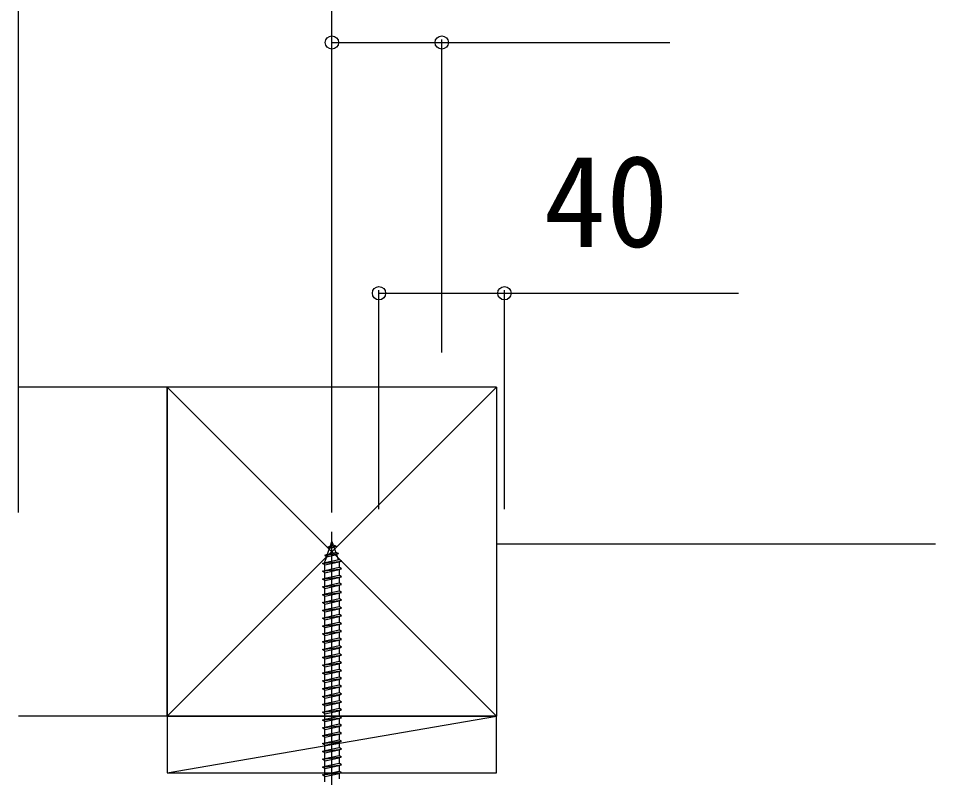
# Model space of a CAD drawing. Units: millimetres, scale not verified. Extents: x -1750 to 1750, y -2608 to 2592.
# Drawn here: x -1500 to -1207.5, y 506.9 to 749.2 of the extents above; entities that cross this region are included whole.
import ezdxf
from ezdxf.enums import TextEntityAlignment as Align

# ---------------------------------------------------------------- set-up
doc = ezdxf.new("R2010")
doc.units = ezdxf.units.MM
doc.header["$LTSCALE"] = 14
for name, color, linetype in [('0-5_YKK_13', 4, 'Continuous'), ('0-6_YKK_D', 6, 'Continuous'), ('0-8_YSS_K', 3, 'Continuous')]:
    doc.layers.add(name, color=color, linetype=linetype)
doc.styles.add('ＭＳ ゴシック', font='')
doc.styles.get('ＭＳ ゴシック').set_extended_font_data('MS Gothic')

msp = doc.modelspace()

# ---------------------------------------------------------------- linework, layer by layer
at = {"layer": '0-5_YKK_13'}
for p, q in [((-1400, 484.3), (-1400, 585.34)), ((-1400.47, 580.95), (-1400, 582.3)), ((-1400, 582.3), (-1399.6, 581.14)), ((-1401.41, 580.5), (-1400.47, 580.95)), ((-1401.41, 580.5), (-1398.7, 580.84)), ((-1401.41, 580.5), (-1400.75, 580.13)), ((-1401.4, 578.24), (-1400.75, 580.13)), ((-1400.75, 580.13), (-1399.36, 580.44)), ((-1400.47, 580.95), (-1399.6, 581.14)), ((-1398.7, 580.84), (-1399.6, 581.14)), ((-1398.7, 580.84), (-1399.36, 580.44)), ((-1399.36, 580.44), (-1398.8, 578.82)), ((-1402.31, 577.89), (-1397.88, 578.44)), ((-1402.31, 577.89), (-1401.4, 578.24)), ((-1402.31, 577.89), (-1401.68, 577.43)), ((-1402.25, 575.77), (-1401.68, 577.43)), ((-1402.25, 575.55), (-1397.75, 576.55)), ((-1401.68, 577.43), (-1398.56, 578.12)), ((-1401.4, 578.24), (-1398.8, 578.82)), ((-1397.88, 578.44), (-1398.8, 578.82)), ((-1397.88, 578.44), (-1398.56, 578.12)), ((-1398.56, 578.12), (-1398, 576.49)), ((-1403, 575.3), (-1397, 576.05)), ((-1403, 572.8), (-1397, 573.55)), ((-1402.25, 575.55), (-1402.25, 575.77)), ((-1402.25, 573.05), (-1402.25, 574.8)), ((-1402.25, 573.05), (-1397.75, 574.05)), ((-1397.76, 575.8), (-1397.75, 575.77)), ((-1397.75, 575.77), (-1397.75, 574.05)), ((-1397.75, 573.3), (-1397.75, 571.55)), ((-1403, 570.3), (-1397, 571.05)), ((-1402.25, 570.55), (-1402.25, 572.3)), ((-1402.25, 570.55), (-1397.75, 571.55)), ((-1397.75, 570.8), (-1397.75, 569.05)), ((-1403, 567.8), (-1397, 568.55)), ((-1402.25, 568.05), (-1402.25, 569.8)), ((-1402.25, 568.05), (-1397.75, 569.05)), ((-1397.75, 568.3), (-1397.75, 566.55)), ((-1403, 565.3), (-1397, 566.05)), ((-1402.25, 565.55), (-1402.25, 567.3)), ((-1402.25, 565.55), (-1397.75, 566.55)), ((-1402.25, 563.05), (-1402.25, 564.8)), ((-1397.75, 565.8), (-1397.75, 564.05)), ((-1403, 562.8), (-1397, 563.55)), ((-1402.25, 563.05), (-1397.75, 564.05)), ((-1402.25, 560.55), (-1402.25, 562.3)), ((-1397.75, 563.3), (-1397.75, 561.55)), ((-1403, 560.3), (-1397, 561.05)), ((-1402.25, 560.55), (-1397.75, 561.55)), ((-1402.25, 558.05), (-1402.25, 559.8)), ((-1402.25, 558.05), (-1397.75, 559.05)), ((-1397.75, 560.8), (-1397.75, 559.05)), ((-1403, 557.8), (-1397, 558.55)), ((-1403, 555.3), (-1397, 556.05)), ((-1402.25, 555.55), (-1402.25, 557.3)), ((-1402.25, 555.55), (-1397.75, 556.55)), ((-1397.75, 558.3), (-1397.75, 556.55)), ((-1397.75, 555.8), (-1397.75, 554.05)), ((-1403, 552.8), (-1397, 553.55)), ((-1402.25, 553.05), (-1402.25, 554.8)), ((-1402.25, 553.05), (-1397.75, 554.05)), ((-1397.75, 553.3), (-1397.75, 551.55)), ((-1403, 550.3), (-1397, 551.05)), ((-1402.25, 550.55), (-1402.25, 552.3)), ((-1402.25, 550.55), (-1397.75, 551.55)), ((-1397.75, 550.8), (-1397.75, 549.05)), ((-1403, 547.8), (-1397, 548.55)), ((-1402.25, 548.05), (-1402.25, 549.8)), ((-1402.25, 548.05), (-1397.75, 549.05)), ((-1402.25, 545.55), (-1402.25, 547.3)), ((-1397.75, 548.3), (-1397.75, 546.55)), ((-1403, 545.3), (-1397, 546.05)), ((-1402.25, 545.55), (-1397.75, 546.55)), ((-1402.25, 543.05), (-1402.25, 544.8)), ((-1402.25, 543.05), (-1397.75, 544.05)), ((-1397.75, 545.8), (-1397.75, 544.05)), ((-1403, 542.8), (-1397, 543.55)), ((-1402.25, 540.55), (-1402.25, 542.3)), ((-1402.25, 540.55), (-1397.75, 541.55)), ((-1397.75, 543.3), (-1397.75, 541.55)), ((-1403, 540.3), (-1397, 541.05)), ((-1403, 537.8), (-1397, 538.55)), ((-1402.25, 538.05), (-1402.25, 539.8)), ((-1402.25, 538.05), (-1397.75, 539.05)), ((-1397.75, 540.8), (-1397.75, 539.05)), ((-1397.75, 538.3), (-1397.75, 536.55)), ((-1403, 535.3), (-1397, 536.05)), ((-1402.25, 535.55), (-1402.25, 537.3)), ((-1402.25, 535.55), (-1397.75, 536.55)), ((-1397.75, 535.8), (-1397.75, 534.05)), ((-1403, 532.8), (-1397, 533.55)), ((-1402.25, 533.05), (-1402.25, 534.8)), ((-1402.25, 533.05), (-1397.75, 534.05)), ((-1397.75, 533.3), (-1397.75, 531.55)), ((-1403, 530.3), (-1397, 531.05)), ((-1402.25, 530.55), (-1402.25, 532.3)), ((-1402.25, 530.55), (-1397.75, 531.55)), ((-1402.25, 528.05), (-1402.25, 529.8)), ((-1397.75, 530.8), (-1397.75, 529.05)), ((-1403, 527.8), (-1397, 528.55)), ((-1402.25, 528.05), (-1397.75, 529.05)), ((-1402.25, 525.55), (-1402.25, 527.3)), ((-1402.25, 525.55), (-1397.75, 526.55)), ((-1397.75, 528.3), (-1397.75, 526.55)), ((-1403, 525.3), (-1397, 526.05)), ((-1402.25, 523.05), (-1402.25, 524.8)), ((-1402.25, 523.05), (-1397.75, 524.05)), ((-1397.75, 525.8), (-1397.75, 524.05)), ((-1403, 522.8), (-1397, 523.55)), ((-1403, 520.3), (-1397, 521.05)), ((-1402.25, 520.55), (-1402.25, 522.3)), ((-1402.25, 520.55), (-1397.75, 521.55)), ((-1397.75, 523.3), (-1397.75, 521.55)), ((-1397.75, 520.8), (-1397.75, 519.05)), ((-1403, 517.8), (-1397, 518.55)), ((-1402.25, 518.05), (-1402.25, 519.8)), ((-1402.25, 518.05), (-1397.75, 519.05)), ((-1397.75, 518.3), (-1397.75, 516.55)), ((-1403, 515.3), (-1397, 516.05)), ((-1402.25, 515.55), (-1402.25, 517.3)), ((-1402.25, 515.55), (-1397.75, 516.55)), ((-1402.25, 513.05), (-1402.25, 514.8)), ((-1397.75, 515.8), (-1397.75, 514.05)), ((-1403, 512.8), (-1397, 513.55)), ((-1402.25, 513.05), (-1397.75, 514.05)), ((-1402.25, 510.55), (-1402.25, 512.3)), ((-1397.75, 513.3), (-1397.75, 511.55)), ((-1403, 510.3), (-1397, 511.05)), ((-1402.25, 510.55), (-1397.75, 511.55)), ((-1402.25, 508.05), (-1402.25, 509.8)), ((-1402.25, 508.05), (-1397.75, 509.05)), ((-1397.75, 510.8), (-1397.75, 509.05)), ((-1403, 507.8), (-1397, 508.55)), ((-1402.25, 505.55), (-1402.25, 507.3)), ((-1397.75, 508.3), (-1397.75, 506.55))]:
    msp.add_line(p, q, dxfattribs=at)
for points in [[(-1402.25, 574.8), (-1397.75, 575.8), (-1397, 576.05), (-1397.75, 576.55)], [(-1402.25, 574.8), (-1403, 575.3), (-1402.25, 575.55)], [(-1402.25, 572.3), (-1397.75, 573.3), (-1397, 573.55), (-1397.75, 574.05)], [(-1402.25, 572.3), (-1403, 572.8), (-1402.25, 573.05)], [(-1402.25, 569.8), (-1403, 570.3), (-1402.25, 570.55)], [(-1402.25, 569.8), (-1397.75, 570.8), (-1397, 571.05), (-1397.75, 571.55)], [(-1402.25, 567.3), (-1403, 567.8), (-1402.25, 568.05)], [(-1402.25, 567.3), (-1397.75, 568.3), (-1397, 568.55), (-1397.75, 569.05)], [(-1402.25, 564.8), (-1403, 565.3), (-1402.25, 565.55)], [(-1402.25, 564.8), (-1397.75, 565.8), (-1397, 566.05), (-1397.75, 566.55)], [(-1402.25, 562.3), (-1403, 562.8), (-1402.25, 563.05)], [(-1402.25, 562.3), (-1397.75, 563.3), (-1397, 563.55), (-1397.75, 564.05)], [(-1402.25, 559.8), (-1403, 560.3), (-1402.25, 560.55)], [(-1402.25, 559.8), (-1397.75, 560.8), (-1397, 561.05), (-1397.75, 561.55)], [(-1402.25, 557.3), (-1397.75, 558.3), (-1397, 558.55), (-1397.75, 559.05)], [(-1402.25, 557.3), (-1403, 557.8), (-1402.25, 558.05)], [(-1402.25, 554.8), (-1397.75, 555.8), (-1397, 556.05), (-1397.75, 556.55)], [(-1402.25, 554.8), (-1403, 555.3), (-1402.25, 555.55)], [(-1402.25, 552.3), (-1403, 552.8), (-1402.25, 553.05)], [(-1402.25, 552.3), (-1397.75, 553.3), (-1397, 553.55), (-1397.75, 554.05)], [(-1402.25, 549.8), (-1403, 550.3), (-1402.25, 550.55)], [(-1402.25, 549.8), (-1397.75, 550.8), (-1397, 551.05), (-1397.75, 551.55)], [(-1402.25, 547.3), (-1403, 547.8), (-1402.25, 548.05)], [(-1402.25, 547.3), (-1397.75, 548.3), (-1397, 548.55), (-1397.75, 549.05)], [(-1402.25, 544.8), (-1403, 545.3), (-1402.25, 545.55)], [(-1402.25, 544.8), (-1397.75, 545.8), (-1397, 546.05), (-1397.75, 546.55)], [(-1402.25, 542.3), (-1397.75, 543.3), (-1397, 543.55), (-1397.75, 544.05)], [(-1402.25, 542.3), (-1403, 542.8), (-1402.25, 543.05)], [(-1402.25, 539.8), (-1397.75, 540.8), (-1397, 541.05), (-1397.75, 541.55)], [(-1402.25, 539.8), (-1403, 540.3), (-1402.25, 540.55)], [(-1402.25, 537.3), (-1397.75, 538.3), (-1397, 538.55), (-1397.75, 539.05)], [(-1402.25, 537.3), (-1403, 537.8), (-1402.25, 538.05)], [(-1402.25, 534.8), (-1403, 535.3), (-1402.25, 535.55)], [(-1402.25, 534.8), (-1397.75, 535.8), (-1397, 536.05), (-1397.75, 536.55)], [(-1402.25, 532.3), (-1403, 532.8), (-1402.25, 533.05)], [(-1402.25, 532.3), (-1397.75, 533.3), (-1397, 533.55), (-1397.75, 534.05)], [(-1402.25, 529.8), (-1403, 530.3), (-1402.25, 530.55)], [(-1402.25, 529.8), (-1397.75, 530.8), (-1397, 531.05), (-1397.75, 531.55)], [(-1402.25, 527.3), (-1403, 527.8), (-1402.25, 528.05)], [(-1402.25, 527.3), (-1397.75, 528.3), (-1397, 528.55), (-1397.75, 529.05)], [(-1402.25, 524.8), (-1397.75, 525.8), (-1397, 526.05), (-1397.75, 526.55)], [(-1402.25, 524.8), (-1403, 525.3), (-1402.25, 525.55)], [(-1402.25, 522.3), (-1397.75, 523.3), (-1397, 523.55), (-1397.75, 524.05)], [(-1402.25, 522.3), (-1403, 522.8), (-1402.25, 523.05)], [(-1402.25, 519.8), (-1397.75, 520.8), (-1397, 521.05), (-1397.75, 521.55)], [(-1402.25, 519.8), (-1403, 520.3), (-1402.25, 520.55)], [(-1402.25, 517.3), (-1403, 517.8), (-1402.25, 518.05)], [(-1402.25, 517.3), (-1397.75, 518.3), (-1397, 518.55), (-1397.75, 519.05)], [(-1402.25, 514.8), (-1403, 515.3), (-1402.25, 515.55)], [(-1402.25, 514.8), (-1397.75, 515.8), (-1397, 516.05), (-1397.75, 516.55)], [(-1402.25, 512.3), (-1403, 512.8), (-1402.25, 513.05)], [(-1402.25, 512.3), (-1397.75, 513.3), (-1397, 513.55), (-1397.75, 514.05)], [(-1402.25, 509.8), (-1403, 510.3), (-1402.25, 510.55)], [(-1402.25, 509.8), (-1397.75, 510.8), (-1397, 511.05), (-1397.75, 511.55)], [(-1402.25, 507.3), (-1397.75, 508.3), (-1397, 508.55), (-1397.75, 509.05)], [(-1402.25, 507.3), (-1403, 507.8), (-1402.25, 508.05)]]:
    msp.add_lwpolyline(points, dxfattribs=at)
at = {"layer": '0-6_YKK_D'}
for p, q in [((-1500, 591.5), (-1500, 822.5)), ((-1400, 591.5), (-1400, 822.5)), ((-1400, 591.5), (-1400, 822.5)), ((-1400, 642.6), (-1400, 742.5)), ((-1365, 642.6), (-1365, 742.5)), ((-1385, 592.6), (-1385, 662.5)), ((-1345, 592.6), (-1345, 662.5))]:
    msp.add_line(p, q, dxfattribs=at)
for points in [[(-1400, 741.5), (-1365, 741.5), (-1292.23, 741.5)], [(-1385, 661.5), (-1345, 661.5), (-1270.41, 661.5)]]:
    msp.add_lwpolyline(points, dxfattribs=at)
for centre in [(-1400, 741.5), (-1365, 741.5), (-1385, 661.5), (-1345, 661.5)]:
    msp.add_circle(centre, 2.12, dxfattribs=at)
at = {"layer": '0-8_YSS_K'}
for p, q in [((-1452.5, 631.5), (-1500, 631.5)), ((-1347.5, 526.5), (-1452.5, 631.5)), ((-1452.5, 526.5), (-1347.5, 631.5)), ((-1452.5, 526.5), (-1452.5, 631.5)), ((-1452.5, 631.5), (-1452.5, 526.5)), ((-1347.5, 631.5), (-1452.5, 631.5)), ((-1347.5, 631.5), (-1347.5, 526.5)), ((-1347.5, 581.5), (-1207.5, 581.5)), ((-1452.5, 526.5), (-1500, 526.5)), ((-1452.5, 508.5), (-1347.5, 526.5)), ((-1347.5, 526.5), (-1452.5, 526.5)), ((-1452.5, 526.5), (-1347.5, 526.5)), ((-1347.5, 508.5), (-1347.5, 526.5))]:
    msp.add_line(p, q, dxfattribs=at)
msp.add_lwpolyline([(-1452.5, 526.5), (-1452.5, 508.5), (-1347.5, 508.5)], dxfattribs=at)

# ---------------------------------------------------------------- texts
at = {"layer": '0-6_YKK_D', "style": 'ＭＳ ゴシック'}
msp.add_text('40', height=29.33, dxfattribs=at).set_placement((-1332.55, 667.5), align=Align.BOTTOM_LEFT)

doc.saveas('drawing.dxf')
